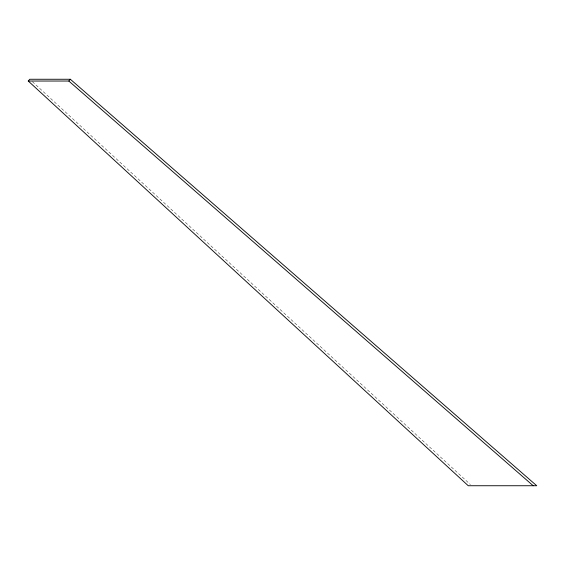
<?xml version="1.0" encoding="UTF-8"?>
<svg xmlns="http://www.w3.org/2000/svg" width="565" height="565" viewBox="0 0 565 565"><rect width="100%" height="100%" fill="white"/><g stroke="black" fill="none" stroke-linecap="round" stroke-linejoin="round"><path stroke-width="0.42" stroke-dasharray="2.83 2.12" d="M32.36 81.657L470.398 484.537"/><path stroke-width="0.85" d="M28.25 81.035L29.768 79.262L70.343 79.262L536.75 485.738L468.258 485.738L28.25 81.035L68.824 81.035L533.205 485.738M68.824 81.035L70.343 79.262"/></g></svg>
